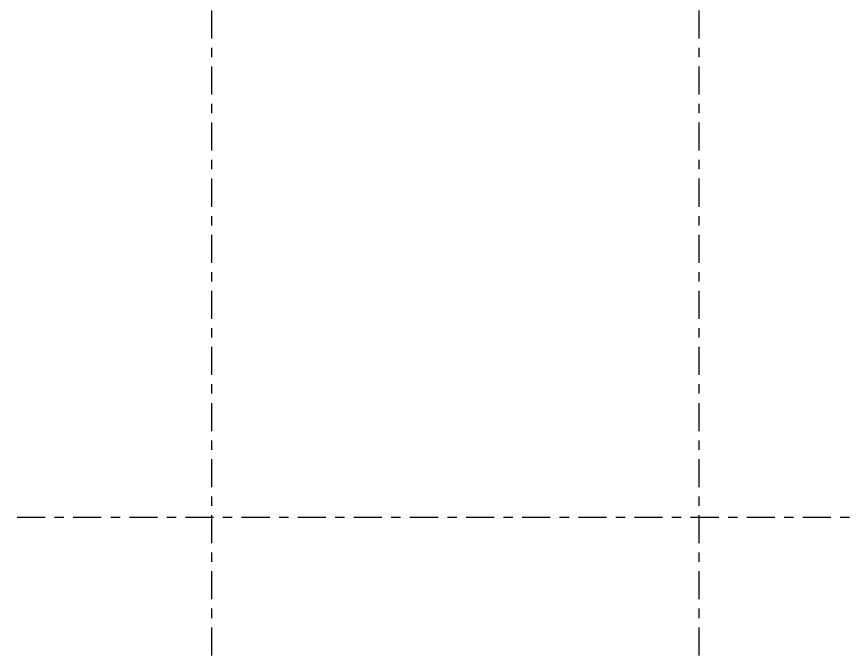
# Model space of a CAD drawing. Header units: millimetres. Extents: x -619 to 204, y -351 to 223.
# Drawn here: x -379.4 to -290.6, y -205 to -136.6 of the extents above; entities that cross this region are included whole.
import ezdxf

# ---------------------------------------------------------------- set-up
doc = ezdxf.new("R2010")
doc.units = ezdxf.units.MM
doc.linetypes.add('XKITLINE03', pattern=[6, 3, -1, 1, -1])
doc.layers.add('S-grid', color=1, linetype='Continuous', lineweight=0)
doc.styles.add('ARIAL', font='ARIAL.TTF')

# ---------------------------------------------------------------- blocks, each defined once
blk = doc.blocks.new('*A649')
at = {"layer": 'S-grid', "color": 1, "linetype": 'XKITLINE03', "lineweight": 0}
blk.add_line((-559.32, -190.196), (26.403, -190.196), dxfattribs=at)
blk = doc.blocks.new('*A786')
at = {"layer": 'S-grid', "color": 1, "linetype": 'XKITLINE03', "lineweight": 0}
for p, q in [((-306.404, -94.353), (-306.404, -73.295)), ((-306.404, -204.969), (-306.404, -104.107))]:
    blk.add_line(p, q, dxfattribs=at)
at = {"layer": 'S-grid', "color": 3, "style": 'ARIAL', "width": 0.85}
blk.add_text('V2', height=3, dxfattribs=at).set_placement((-308.851, -72.295))
blk = doc.blocks.new('*A787')
at = {"layer": 'S-grid', "color": 1, "linetype": 'XKITLINE03', "lineweight": 0}
blk.add_line((-358.487, -204.969), (-358.487, -73.295), dxfattribs=at)
at = {"layer": 'S-grid', "color": 3, "style": 'ARIAL', "width": 0.85}
blk.add_text('V1', height=3, dxfattribs=at).set_placement((-360.934, -72.295))

msp = doc.modelspace()

# ---------------------------------------------------------------- block references
at = {"lineweight": 0}
for name in ['*A786', '*A787', '*A649']:
    msp.add_blockref(name, (0, 0), dxfattribs=at)

doc.saveas('drawing.dxf')
